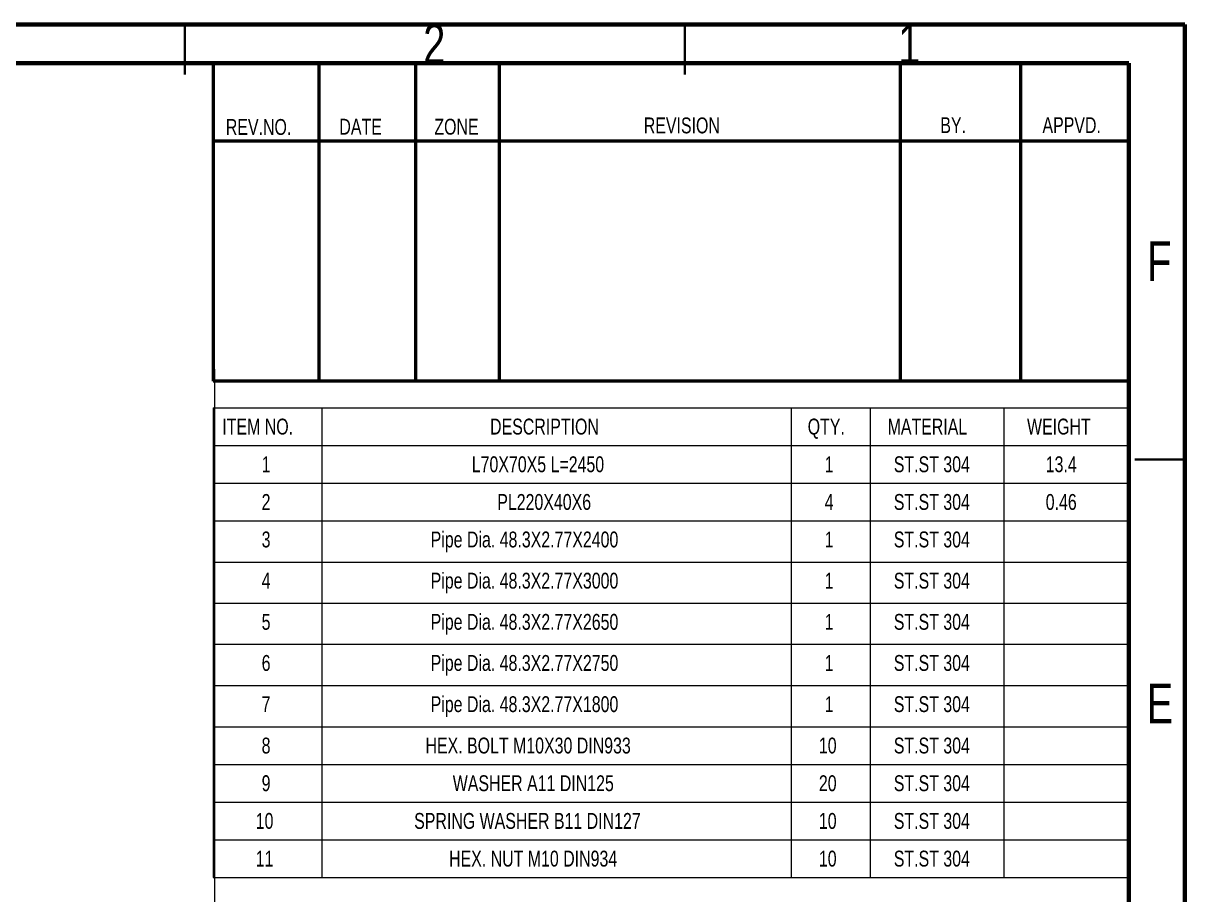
# Model space of a CAD drawing. Header units: millimetres. Extents: x 122 to 2816, y -707 to 556.
# Drawn here: x 2224.5 to 2340.6, y -504.3 to -417.2 of the extents above; entities that cross this region are included whole.
import ezdxf

# ---------------------------------------------------------------- set-up
doc = ezdxf.new("R2010")
doc.units = ezdxf.units.MM
doc.styles.add('SLDTEXTSTYLE7', font='TXT', dxfattribs={"width": 0.75})

# ---------------------------------------------------------------- blocks, each defined once
blk = doc.blocks.new('SW_TABLEANNOTATION_7')
at = {"color": 0, "linetype": 'Continuous', "lineweight": 18}
for p, q in [((0, 0), (0, -3.77)), ((0, 0), (10.87, 0)), ((10.87, 0), (10.87, -3.77)), ((10.87, 0), (57.8, 0)), ((57.8, 0), (57.8, -3.77)), ((57.8, 0), (65.68, 0)), ((65.68, 0), (65.68, -3.77)), ((65.68, 0), (79.05, 0)), ((79.05, 0), (79.05, -3.77)), ((79.05, 0), (91.56, 0)), ((91.56, 0), (91.56, -3.77)), ((0, -3.77), (10.87, -3.77)), ((0, -3.77), (0, -7.54)), ((10.87, -3.77), (57.8, -3.77)), ((10.87, -3.77), (10.87, -7.54)), ((57.8, -3.77), (65.68, -3.77)), ((57.8, -3.77), (57.8, -7.54)), ((65.68, -3.77), (79.05, -3.77)), ((65.68, -3.77), (65.68, -7.54)), ((79.05, -3.77), (91.56, -3.77)), ((79.05, -3.77), (79.05, -7.54)), ((91.56, -3.77), (91.56, -7.54)), ((0, -7.54), (0, -11.31)), ((0, -7.54), (10.87, -7.54)), ((10.87, -7.54), (10.87, -11.31)), ((10.87, -7.54), (57.8, -7.54)), ((57.8, -7.54), (57.8, -11.31)), ((57.8, -7.54), (65.68, -7.54)), ((65.68, -7.54), (65.68, -11.31)), ((65.68, -7.54), (79.05, -7.54)), ((79.05, -7.54), (79.05, -11.31)), ((79.05, -7.54), (91.56, -7.54)), ((91.56, -7.54), (91.56, -11.31)), ((0, -11.31), (0, -15.43)), ((0, -11.31), (10.87, -11.31)), ((10.87, -11.31), (10.87, -15.43)), ((10.87, -11.31), (57.8, -11.31)), ((57.8, -11.31), (57.8, -15.43)), ((57.8, -11.31), (65.68, -11.31)), ((65.68, -11.31), (65.68, -15.43)), ((65.68, -11.31), (79.05, -11.31)), ((79.05, -11.31), (79.05, -15.43)), ((79.05, -11.31), (91.56, -11.31)), ((91.56, -11.31), (91.56, -15.43)), ((0, -15.43), (0, -19.55)), ((0, -15.43), (10.87, -15.43)), ((10.87, -15.43), (10.87, -19.55)), ((10.87, -15.43), (57.8, -15.43)), ((57.8, -15.43), (57.8, -19.55)), ((57.8, -15.43), (65.68, -15.43)), ((65.68, -15.43), (65.68, -19.55)), ((65.68, -15.43), (79.05, -15.43)), ((79.05, -15.43), (79.05, -19.55)), ((79.05, -15.43), (91.56, -15.43)), ((91.56, -15.43), (91.56, -19.55)), ((0, -19.55), (0, -23.66)), ((0, -19.55), (10.87, -19.55)), ((10.87, -19.55), (10.87, -23.66)), ((10.87, -19.55), (57.8, -19.55)), ((57.8, -19.55), (57.8, -23.66)), ((57.8, -19.55), (65.68, -19.55)), ((65.68, -19.55), (65.68, -23.66)), ((65.68, -19.55), (79.05, -19.55)), ((79.05, -19.55), (79.05, -23.66)), ((79.05, -19.55), (91.56, -19.55)), ((91.56, -19.55), (91.56, -23.66)), ((0, -23.66), (0, -27.78)), ((0, -23.66), (10.87, -23.66)), ((10.87, -23.66), (10.87, -27.78)), ((10.87, -23.66), (57.8, -23.66)), ((57.8, -23.66), (57.8, -27.78)), ((57.8, -23.66), (65.68, -23.66)), ((65.68, -23.66), (65.68, -27.78)), ((65.68, -23.66), (79.05, -23.66)), ((79.05, -23.66), (79.05, -27.78)), ((79.05, -23.66), (91.56, -23.66)), ((91.56, -23.66), (91.56, -27.78)), ((0, -27.78), (0, -31.9)), ((0, -27.78), (10.87, -27.78)), ((10.87, -27.78), (10.87, -31.9)), ((10.87, -27.78), (57.8, -27.78)), ((57.8, -27.78), (57.8, -31.9)), ((57.8, -27.78), (65.68, -27.78)), ((65.68, -27.78), (65.68, -31.9)), ((65.68, -27.78), (79.05, -27.78)), ((79.05, -27.78), (79.05, -31.9)), ((79.05, -27.78), (91.56, -27.78)), ((91.56, -27.78), (91.56, -31.9)), ((0, -31.9), (0, -35.67)), ((0, -31.9), (10.87, -31.9)), ((10.87, -31.9), (10.87, -35.67)), ((10.87, -31.9), (57.8, -31.9)), ((57.8, -31.9), (57.8, -35.67)), ((57.8, -31.9), (65.68, -31.9)), ((65.68, -31.9), (65.68, -35.67)), ((65.68, -31.9), (79.05, -31.9)), ((79.05, -31.9), (79.05, -35.67)), ((79.05, -31.9), (91.56, -31.9)), ((91.56, -31.9), (91.56, -35.67)), ((0, -35.67), (0, -39.44)), ((0, -35.67), (10.87, -35.67)), ((10.87, -35.67), (10.87, -39.44)), ((10.87, -35.67), (57.8, -35.67)), ((57.8, -35.67), (57.8, -39.44)), ((57.8, -35.67), (65.68, -35.67)), ((65.68, -35.67), (65.68, -39.44)), ((65.68, -35.67), (79.05, -35.67)), ((79.05, -35.67), (79.05, -39.44)), ((79.05, -35.67), (91.56, -35.67)), ((91.56, -35.67), (91.56, -39.44)), ((0, -39.44), (0, -43.21)), ((0, -39.44), (10.87, -39.44)), ((10.87, -39.44), (10.87, -43.21)), ((10.87, -39.44), (57.8, -39.44)), ((57.8, -39.44), (57.8, -43.21)), ((57.8, -39.44), (65.68, -39.44)), ((65.68, -39.44), (65.68, -43.21)), ((65.68, -39.44), (79.05, -39.44)), ((79.05, -39.44), (79.05, -43.21)), ((79.05, -39.44), (91.56, -39.44)), ((91.56, -39.44), (91.56, -43.21)), ((0, -43.21), (0, -46.98)), ((0, -43.21), (10.87, -43.21)), ((10.87, -43.21), (10.87, -46.98)), ((10.87, -43.21), (57.8, -43.21)), ((57.8, -43.21), (57.8, -46.98)), ((57.8, -43.21), (65.68, -43.21)), ((65.68, -43.21), (65.68, -46.98)), ((65.68, -43.21), (79.05, -43.21)), ((79.05, -43.21), (79.05, -46.98)), ((79.05, -43.21), (91.56, -43.21)), ((91.56, -43.21), (91.56, -46.98)), ((0, -46.98), (10.87, -46.98)), ((10.87, -46.98), (57.8, -46.98)), ((57.8, -46.98), (65.68, -46.98)), ((65.68, -46.98), (79.05, -46.98)), ((79.05, -46.98), (91.56, -46.98))]:
    blk.add_line(p, q, dxfattribs=at)
at = {"color": 0, "linetype": 'Continuous', "lineweight": 0, "attachment_point": 1, "style": 'SLDTEXTSTYLE7'}
for s, insert, char_height in [('ITEM NO.', (0.92, -1.09), 1.587), ('DESCRIPTION', (27.69, -1.09), 1.5875), ('QTY.', (59.45, -1.09), 1.587), ('MATERIAL', (67.44, -1.09), 1.587), ('WEIGHT', (81.38, -1.09), 1.587), ('1', (4.85, -4.86), 1.59), ('L70X70X5 L=2450', (25.86, -4.86), 1.5875), ('1', (61.15, -4.86), 1.59), ('ST.ST 304', (68.06, -4.86), 1.587), ('13.4', (83.25, -4.86), 1.587), ('2', (4.85, -8.63), 1.59), ('PL220X40X6', (28.41, -8.63), 1.587), ('4', (61.15, -8.63), 1.59), ('ST.ST 304', (68.06, -8.63), 1.587), ('0.46', (83.25, -8.63), 1.587), ('3', (4.85, -12.38), 1.59), ('Pipe Dia. 48.3X2.77X2400', (21.75, -12.38), 1.5875), ('1', (61.15, -12.38), 1.59), ('ST.ST 304', (68.06, -12.38), 1.587), ('4', (4.85, -16.5), 1.59), ('Pipe Dia. 48.3X2.77X3000', (21.75, -16.5), 1.5875), ('1', (61.15, -16.5), 1.59), ('ST.ST 304', (68.06, -16.5), 1.587), ('5', (4.85, -20.62), 1.59), ('Pipe Dia. 48.3X2.77X2650', (21.75, -20.62), 1.5875), ('1', (61.15, -20.62), 1.59), ('ST.ST 304', (68.06, -20.62), 1.587), ('6', (4.85, -24.73), 1.59), ('Pipe Dia. 48.3X2.77X2750', (21.75, -24.73), 1.5875), ('1', (61.15, -24.73), 1.59), ('ST.ST 304', (68.06, -24.73), 1.587), ('7', (4.85, -28.85), 1.59), ('Pipe Dia. 48.3X2.77X1800', (21.75, -28.85), 1.5875), ('1', (61.15, -28.85), 1.59), ('ST.ST 304', (68.06, -28.85), 1.587), ('8', (4.85, -32.99), 1.59), ('HEX. BOLT M10X30 DIN933', (21.23, -32.99), 1.5875), ('10', (60.57, -32.99), 1.587), ('ST.ST 304', (68.06, -32.99), 1.587), ('9', (4.85, -36.76), 1.59), ('WASHER A11 DIN125', (23.96, -36.76), 1.5875), ('20', (60.57, -36.76), 1.587), ('ST.ST 304', (68.06, -36.76), 1.587), ('10', (4.26, -40.53), 1.587), ('SPRING WASHER B11 DIN127', (20.1, -40.53), 1.5875), ('10', (60.57, -40.53), 1.587), ('ST.ST 304', (68.06, -40.53), 1.587), ('11', (4.26, -44.3), 1.587), ('HEX. NUT M10 DIN934', (23.59, -44.3), 1.5875), ('10', (60.57, -44.3), 1.587), ('ST.ST 304', (68.06, -44.3), 1.587)]:
    blk.add_mtext(s, dxfattribs=dict(at, insert=insert, char_height=char_height))

msp = doc.modelspace()

# ---------------------------------------------------------------- linework, layer by layer
at = {"color": 7, "linetype": 'Continuous', "lineweight": 70}
for p, q in [((1940.620895, -417.277351), (2340.620895, -417.277351)), ((2340.620895, -417.277351), (2340.620895, -704.277351)), ((1945.620895, -421.143826), (2335.023367, -421.143826)), ((2335.023367, -421.143826), (2335.023367, -698.143826))]:
    msp.add_line(p, q, dxfattribs=at)
at = {"color": 7, "linetype": 'Continuous', "lineweight": 35}
for p, q in [((2240.620895, -422.277351), (2240.620895, -417.277351)), ((2290.620895, -422.277351), (2290.620895, -417.277351)), ((2335.620895, -460.777351), (2340.620895, -460.777351))]:
    msp.add_line(p, q, dxfattribs=at)
at = {"color": 7, "linetype": 'Continuous', "lineweight": 50}
for p, q in [((2243.463756, -421.143826), (2243.463756, -452.966745)), ((2254.039695, -421.143826), (2254.039695, -452.83004)), ((2263.699105, -421.143826), (2263.699105, -452.966765)), ((2272.056552, -421.143826), (2272.056552, -452.966745)), ((2312.173238, -421.143826), (2312.173238, -452.966745)), ((2324.20985, -421.143826), (2324.20985, -452.966765)), ((2335.023367, -428.959547), (2243.463756, -428.959547)), ((2335.023367, -452.966745), (2243.463756, -452.966745))]:
    msp.add_line(p, q, dxfattribs=at)
at = {"color": 7, "linetype": 'Continuous', "lineweight": 18}
msp.add_line((2243.612914, -451.754336), (2243.612914, -618.219486), dxfattribs=at)

# ---------------------------------------------------------------- block references
at = {"color": 7, "linetype": 'Continuous', "lineweight": 0}
msp.add_blockref('SW_TABLEANNOTATION_7', (2243.467518, -455.614422), dxfattribs=at)

# ---------------------------------------------------------------- texts
at = {"color": 7, "linetype": 'Continuous', "lineweight": 0, "style": 'SLDTEXTSTYLE7'}
for s, insert, char_height, attachment_point in [('2', (2265.580932, -417.217197), 3.96875, 2), ('1', (2313.080932, -417.217197), 3.96875, 2), ('REV.NO.', (2244.73702, -426.741243), 1.5875, 1), ('DATE', (2256.089942, -426.711966), 1.5875, 1), ('ZONE', (2265.588267, -426.711966), 1.5875, 1), ('REVISION', (2286.5288, -426.584825), 1.5875, 1), ('BY.', (2316.181944, -426.555548), 1.5875, 1), ('APPVD.', (2326.392935, -426.555548), 1.5875, 1), ('F', (2338.078635, -438.967197), 3.96875, 2), ('E', (2338.128704, -483.217197), 3.96875, 2)]:
    msp.add_mtext(s, dxfattribs=dict(at, insert=insert, char_height=char_height, attachment_point=attachment_point))

doc.saveas('drawing.dxf')
